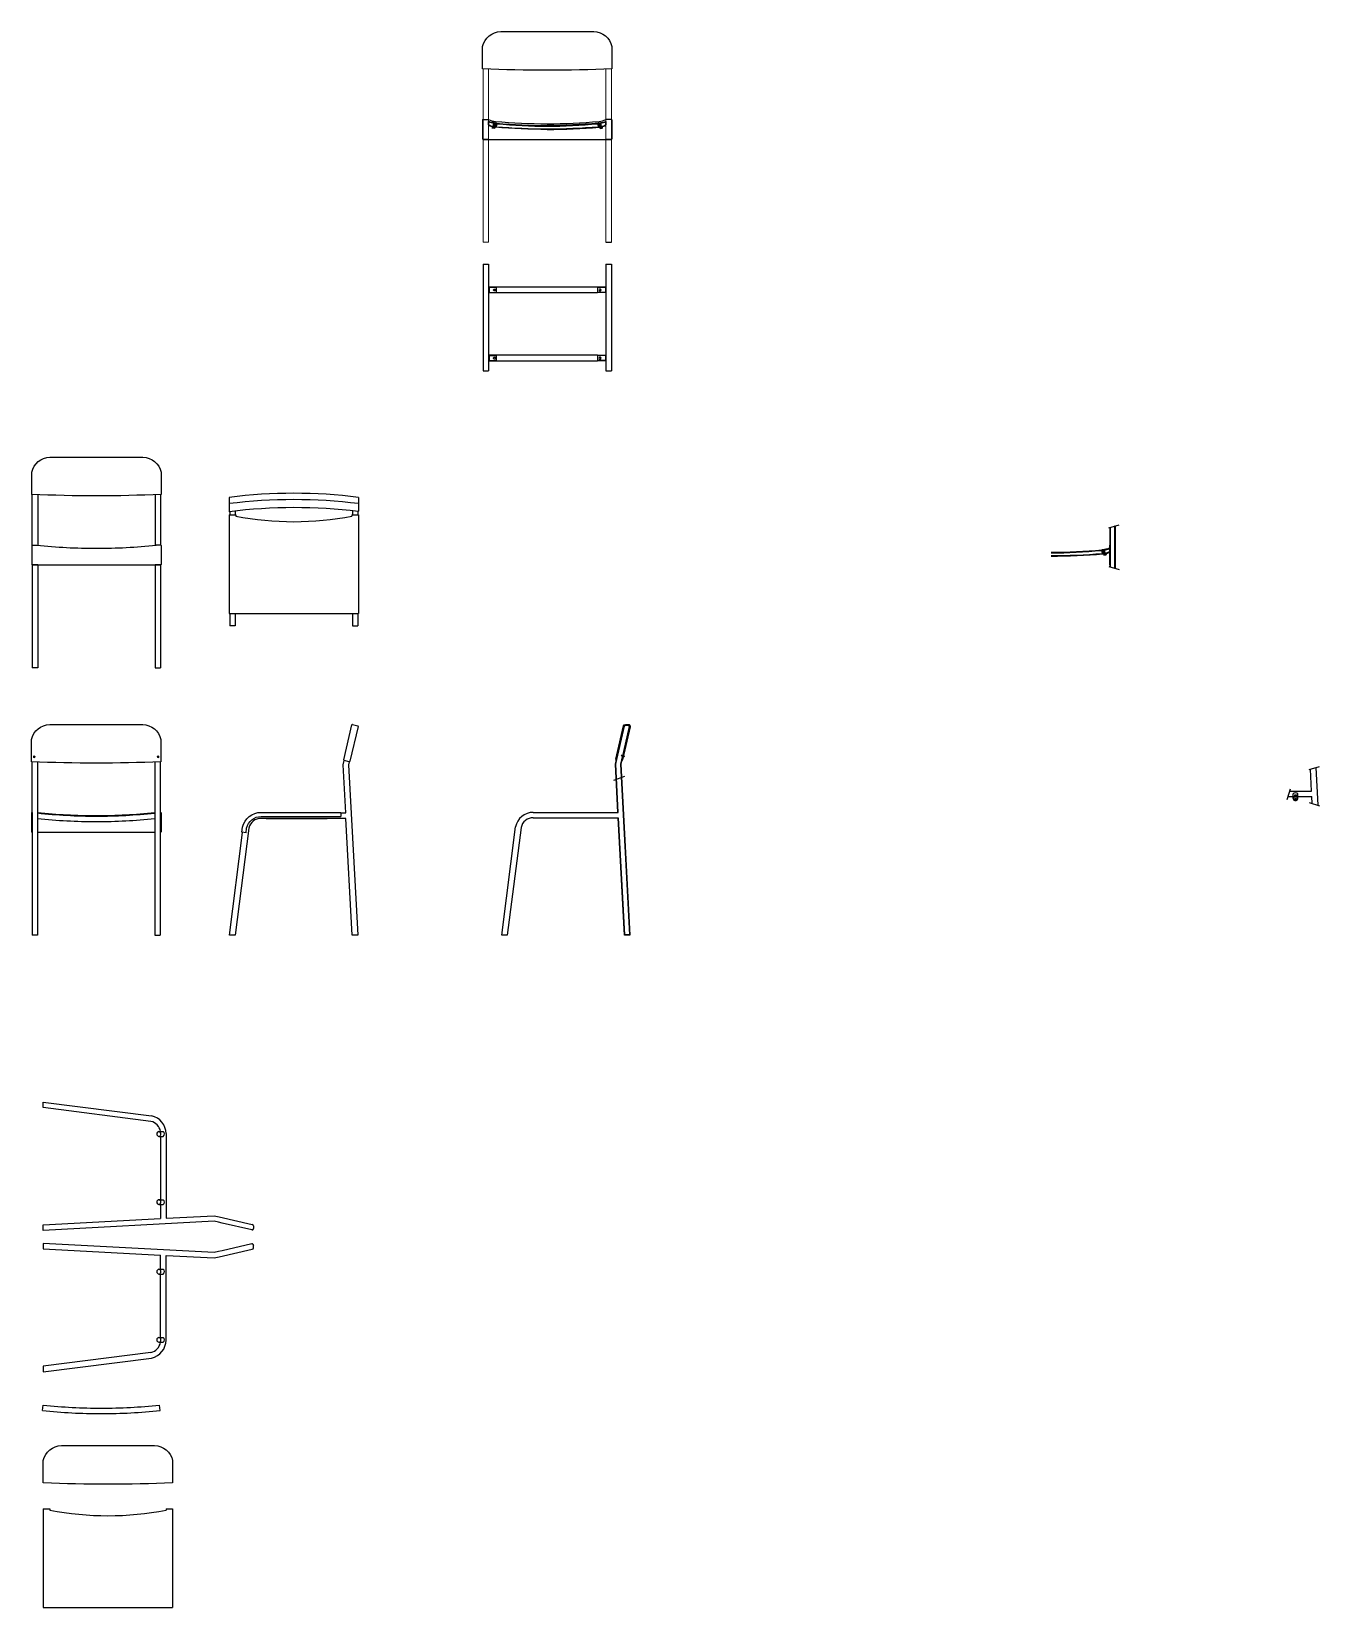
# Model space of a CAD drawing. Header units: millimetres. Extents: x 2935 to 3407, y 1055 to 1632.
import ezdxf

# ---------------------------------------------------------------- set-up
doc = ezdxf.new("R2010")
doc.units = ezdxf.units.MM
doc.layers.add('A-ANNO-DIMS', color=1, linetype='Continuous', lineweight=18)
doc.layers.add('VV_D_2_VITI_DETTAGLI', color=1, linetype='Continuous', lineweight=18)
for name, color, linetype in [('VV_D_2_CAMPITURE', 7, 'Continuous'), ('VV_D_2_STRUTTPRINCIPALE', 3, 'Continuous'), ('VV_D_2_STRUTTSECONDARIA', 2, 'Continuous'), ('VV_D_2_VITI', 2, 'Continuous')]:
    doc.layers.add(name, color=color, linetype=linetype)
pattern_1 = [(135, (0, -0.90466), (-0.0883883476, -0.0883883476), []), (135, (5e-18, -0.81641), (-0.0883883476, -0.0883883476), [0.06, -0.025])]

msp = doc.modelspace()

# ---------------------------------------------------------------- hatches: boundary and pattern name
h = msp.add_hatch()
h.set_pattern_fill('JIS_STN_2.5', color=252, scale=0.05)
h.paths.add_polyline_path([(3329.3, 1442.6), (3329.29, 1442.65), (3328.66, 1442.49), (3328.67, 1442.44, 0.014209)])
h.paths.add_polyline_path([(3329.68, 1441.18), (3329.66, 1441.22, -0.021931), (3328.98, 1441.03), (3328.98, 1441.02), (3328.98, 1441.02), (3328.99, 1440.99)])
h = msp.add_hatch()
h.set_pattern_fill('JIS_STN_2.5', color=252, scale=0.05, angle=90)
h.set_pattern_definition(pattern_1)
edge = h.paths.add_edge_path(flags=16)
edge.add_arc((3398.49, 1351.04), 0.816, 12.16216, 167.83784)
edge.add_arc((3398.49, 1351.39), 0.816, 192.16216, 347.83784)
edge = h.paths.add_edge_path()
edge.add_arc((3398.49, 1351.04), 0.916, 10.85581, 169.18212)
edge.add_arc((3398.49, 1351.39), 0.916, 190.90855, 349.1336)
h = msp.add_hatch()
h.set_pattern_fill('JIS_STN_2.5', color=252, scale=0.05, angle=90)
h.set_pattern_definition(pattern_1)
edge = h.paths.add_edge_path()
edge.add_ellipse((3398.49, 1352.36), major_axis=(0.345, 0), ratio=0.419241, start_angle=339.82705, end_angle=560.17295)
edge.add_ellipse((3398.49, 1352.26), major_axis=(0.345, 0), ratio=0.419241, start_angle=20.17295, end_angle=159.82705, ccw=False)
edge = h.paths.add_edge_path()
edge.add_ellipse((3398.49, 1350.97), major_axis=(0.345, 0), ratio=0.54576, start_angle=347.93433, end_angle=552.06567)
edge.add_ellipse((3398.49, 1350.89), major_axis=(0.345, 0), ratio=0.54576, start_angle=158.82679, end_angle=167.93433, ccw=False)
edge.add_ellipse((3398.49, 1350.89), major_axis=(0.345, 0), ratio=0.54576, start_angle=21.17321, end_angle=158.82679, ccw=False)
edge.add_ellipse((3398.49, 1350.89), major_axis=(0.345, 0), ratio=0.54576, start_angle=12.06567, end_angle=21.17321, ccw=False)
at = {"layer": 'VV_D_2_CAMPITURE'}
h = msp.add_hatch(dxfattribs=at)
h.set_pattern_fill('JIS_STN_2.5', color=252, scale=0.04, angle=90)
h.paths.add_polyline_path([(3330.58, 1450.5), (3330.44, 1450.46), (3330.44, 1436.15), (3330.58, 1436.11)])
h = msp.add_hatch(dxfattribs=at)
h.set_pattern_fill('JIS_STN_2.5', color=252, scale=0.05, angle=90)
h.paths.add_polyline_path([(3332.44, 1451.07), (3332.3, 1451.02), (3332.3, 1435.59), (3332.44, 1435.54)])
h = msp.add_hatch(dxfattribs=at)
h.set_pattern_fill('JIS_STN_2.5', color=252, scale=0.05)
h.paths.add_polyline_path([(3328.21, 1440.88), (3327.93, 1440.85), (3327.56, 1442.24), (3327.96, 1442.3), (3327.95, 1442.35), (3327.55, 1442.29, -0.022895), (3308.94, 1441.42), (3308.94, 1441.23, 0.027806), (3327.39, 1442.09), (3327.68, 1440.99, -0.020157), (3308.94, 1440.19), (3308.94, 1440, 0.020513), (3327.94, 1440.81, 0.008376), (3328.22, 1440.84)])
h = msp.add_hatch(dxfattribs=at)
h.set_pattern_fill('JIS_STN_2.5', color=252, scale=0.04, angle=90)
h.paths.add_polyline_path([(3330.44, 1442.86), (3330.44, 1443.01, -0.041024), (3328.67, 1442.44), (3328.69, 1442.36), (3328.55, 1442.34), (3328.56, 1442.27, 0.043017)])
h.paths.add_polyline_path([(3330.44, 1441.52), (3330.44, 1441.68, -0.055), (3328.79, 1441.13), (3328.81, 1440.99, 0.053074)])
h.paths.add_polyline_path([(3328.12, 1442.18), (3328.11, 1442.25), (3327.98, 1442.22), (3327.96, 1442.3), (3327.56, 1442.24), (3327.93, 1440.85), (3328.21, 1440.88, 0.005029), (3328.37, 1440.91), (3328.35, 1441.05, -0.009952), (3328.03, 1441.01), (3327.74, 1442.12, 0.008475)])
h = msp.add_hatch(dxfattribs=at)
h.set_pattern_fill('JIS_STN_2.5', color=252, scale=0.04, angle=90)
h.paths.add_polyline_path([(3153.99, 1378.34), (3152.99, 1378.34, 0.349851), (3152.29, 1377.77), (3149.5, 1365.56, 0.237762), (3149.61, 1365.13, -0.001607), (3149.69, 1365.52), (3152.49, 1377.73, -0.350614), (3153, 1378.14), (3153.99, 1378.14, -0.482979), (3154.5, 1377.5), (3152.01, 1366.85), (3152.01, 1366.83), (3152.2, 1366.79), (3152.25, 1367.01), (3154.69, 1377.46, 0.48298)])
h.paths.add_polyline_path([(3152.12, 1366.41), (3152.11, 1366.41), (3152.17, 1366.63), (3151.97, 1366.67), (3151.67, 1365.38), (3151.58, 1364.99, 0.236068), (3151.87, 1365.34)])

# ---------------------------------------------------------------- linework, layer by layer
for p, q in [((3105.05, 1597.18), (3105.05, 1597.22)), ((3143.59, 1597.18), (3143.58, 1597.22)), ((3330.44, 1450.46), (3330.44, 1444.06)), ((3330.44, 1450.46), (3330.44, 1444.06)), ((3330.58, 1450.5), (3330.58, 1444.09)), ((3332.3, 1451.02), (3332.3, 1444.09)), ((3332.44, 1451.07), (3332.44, 1444.06)), ((3332.44, 1451.07), (3332.44, 1444.06)), ((3330.44, 1443.01), (3330.44, 1444.06)), ((3330.58, 1444.09), (3330.58, 1436.77)), ((3332.3, 1444.09), (3332.3, 1435.59)), ((3332.44, 1436.75), (3332.44, 1444.06)), ((3328.22, 1440.84), (3328.21, 1440.88)), ((3330.44, 1442.86), (3330.44, 1441.68)), ((3330.44, 1436.75), (3330.44, 1441.52)), ((3330.44, 1436.75), (3330.44, 1436.15)), ((3330.58, 1436.77), (3330.58, 1436.11)), ((3332.44, 1436.75), (3332.44, 1435.54)), ((3403.55, 1361.82), (3407.29, 1362.95)), ((3148.66, 1357.87), (3152.68, 1359.37)), ((3396.51, 1354.66), (3395.36, 1350.69)), ((3399.18, 1350.96), (3399.19, 1350.96)), ((3403.55, 1349.69), (3407.29, 1348.56))]:
    msp.add_line(p, q)
for points in [[(3332.44, 1444.06), (3332.44, 1451.07)], [(3330.44, 1441.68), (3330.44, 1442.86)], [(3151.67, 1365.38), (3151.97, 1366.67)]]:
    msp.add_lwpolyline(points)
at = {"layer": 'A-ANNO-DIMS'}
for p, q in [((3102.82, 1618.45), (3102.82, 1592.7)), ((3145.82, 1618.45), (3145.82, 1592.7)), ((3145.82, 1617.7), (3145.82, 1600.01)), ((3100.82, 1592.7), (3100.82, 1555.01)), ((3102.82, 1592.7), (3102.82, 1555.01)), ((3145.82, 1592.7), (3145.82, 1555.01)), ((3147.82, 1592.7), (3147.82, 1555.01)), ((3102.82, 1555.01), (3100.82, 1555.01))]:
    msp.add_line(p, q, dxfattribs=at)
for points in [[(3100.82, 1618.54), (3100.82, 1592.7)], [(3147.82, 1592.7), (3147.82, 1618.54)]]:
    msp.add_lwpolyline(points, dxfattribs=at)
at = {"layer": 'VV_D_2_STRUTTPRINCIPALE'}
for p, q in [((3100.62, 1599.81), (3100.62, 1592.9)), ((3100.82, 1600.01), (3102.82, 1600.01)), ((3147.82, 1600.01), (3145.82, 1600.01)), ((3148.02, 1599.81), (3148.02, 1592.9)), ((3102.82, 1599.19), (3102.82, 1598.01)), ((3145.82, 1599.19), (3145.82, 1598.01)), ((3100.82, 1592.7), (3147.82, 1592.7)), ((3102.82, 1592.7), (3100.82, 1592.7)), ((3147.82, 1592.7), (3145.82, 1592.7)), ((3145.82, 1555.01), (3147.82, 1555.01)), ((3100.82, 1546.92), (3100.82, 1507.92)), ((3100.82, 1546.92), (3102.82, 1546.92)), ((3102.82, 1546.92), (3102.82, 1507.92)), ((3145.82, 1546.92), (3145.82, 1507.92)), ((3145.82, 1546.92), (3147.82, 1546.92)), ((3147.82, 1546.92), (3147.82, 1507.92)), ((3102.82, 1538.54), (3105.77, 1538.54)), ((3102.82, 1536.64), (3105.77, 1536.64)), ((3105.77, 1537.59), (3105.77, 1538.54)), ((3105.77, 1536.64), (3105.77, 1537.59)), ((3145.82, 1538.54), (3142.87, 1538.54)), ((3142.87, 1536.64), (3142.87, 1538.54)), ((3145.82, 1536.64), (3142.87, 1536.64)), ((3102.82, 1513.54), (3105.77, 1513.54)), ((3105.77, 1512.59), (3105.77, 1513.54)), ((3145.82, 1513.54), (3142.87, 1513.54)), ((3142.87, 1511.64), (3142.87, 1513.54)), ((3100.82, 1507.92), (3102.82, 1507.92)), ((3102.82, 1511.64), (3105.77, 1511.64)), ((3105.77, 1511.64), (3105.77, 1512.59)), ((3145.82, 1511.64), (3142.87, 1511.64)), ((3145.82, 1507.92), (3147.82, 1507.92)), ((2937.61, 1462.5), (2937.61, 1444.06)), ((2937.61, 1461.75), (2937.61, 1444.06)), ((2980.61, 1462.5), (2980.61, 1444.06)), ((3007.95, 1456.28), (3007.95, 1455.16)), ((3009.95, 1456.52), (3009.95, 1455.16)), ((3052.95, 1456.57), (3052.95, 1455.16)), ((3054.95, 1456.33), (3054.95, 1455.16)), ((3330.14, 1450.37), (3333.88, 1451.5)), ((3327.56, 1442.24), (3327.96, 1442.3)), ((3327.93, 1440.85), (3327.56, 1442.24)), ((3328.03, 1441.01), (3327.74, 1442.12)), ((3328.21, 1440.88), (3327.93, 1440.85)), ((2935.61, 1436.75), (2935.61, 1399.06)), ((2937.61, 1436.75), (2937.61, 1399.06)), ((2980.61, 1436.75), (2980.61, 1399.06)), ((2982.61, 1436.75), (2982.61, 1399.06)), ((3330.14, 1436.24), (3333.88, 1435.11)), ((3007.95, 1418.99), (3007.95, 1414.43)), ((3009.95, 1418.99), (3009.95, 1414.43)), ((3052.95, 1418.99), (3052.95, 1414.43)), ((3054.95, 1418.99), (3054.95, 1414.43)), ((3009.95, 1414.43), (3007.95, 1414.43)), ((3052.95, 1414.43), (3054.95, 1414.43)), ((2937.61, 1399.06), (2935.61, 1399.06)), ((2980.61, 1399.06), (2982.61, 1399.06)), ((2937.52, 1364.56), (2937.52, 1346.12)), ((2937.52, 1363.81), (2937.52, 1346.12)), ((2980.52, 1364.56), (2980.52, 1346.12)), ((3049.54, 1363.53), (3049.9, 1365.09)), ((3050.45, 1345.92), (3049.54, 1363.53)), ((3051.77, 1364.66), (3051.51, 1363.55)), ((3051.51, 1363.55), (3054.85, 1301.12)), ((3151.97, 1366.65), (3151.58, 1364.99)), ((3395.7, 1351.87), (3397.59, 1351.87)), ((3395.7, 1351.87), (3397.59, 1351.87)), ((3396.28, 1353.87), (3404.41, 1353.87)), ((3396.28, 1353.87), (3404.41, 1353.87)), ((3397.59, 1351.22), (3397.59, 1352.85)), ((3399.39, 1351.22), (3399.39, 1352.85)), ((3399.39, 1351.87), (3404.51, 1351.87)), ((3399.39, 1351.87), (3404.51, 1351.87)), ((2937.52, 1346.12), (2937.52, 1338.81)), ((2980.52, 1346.12), (2980.52, 1338.81)), ((3048.62, 1345.92), (3050.45, 1345.92)), ((3021.29, 1343.92), (3043.72, 1343.92)), ((2935.52, 1338.81), (2935.52, 1301.12)), ((2937.52, 1338.81), (2937.52, 1301.12)), ((2980.52, 1338.81), (2980.52, 1301.12)), ((2982.52, 1338.81), (2982.52, 1301.12)), ((2937.52, 1301.12), (2935.52, 1301.12)), ((2980.52, 1301.12), (2982.52, 1301.12)), ((3009.89, 1301.12), (3007.89, 1301.12)), ((3054.85, 1301.12), (3052.84, 1301.12)), ((2981.99, 1229.2), (2983.62, 1229.2)), ((2981.99, 1227.4), (2983.62, 1227.4)), ((2982.64, 1227.4), (2982.64, 1204.2)), ((2982.64, 1227.4), (2982.64, 1204.2)), ((2981.99, 1204.2), (2983.62, 1204.2)), ((2981.99, 1202.4), (2983.62, 1202.4)), ((2982.64, 1202.4), (2982.64, 1197.27)), ((2982.64, 1202.4), (2982.64, 1197.27)), ((3005.19, 1195.63), (3003.9, 1195.93)), ((3004.03, 1197.86), (3016.23, 1195.08)), ((3016.64, 1194.58), (3016.64, 1193.59)), ((2982.64, 1178.74), (2982.64, 1183.86)), ((2982.64, 1178.74), (2982.64, 1183.86)), ((3005.19, 1185.5), (3003.9, 1185.2)), ((3004.03, 1183.27), (3016.23, 1186.06)), ((3016.64, 1186.55), (3016.64, 1187.54)), ((2981.99, 1178.74), (2983.62, 1178.74)), ((2981.99, 1176.94), (2983.62, 1176.94)), ((2982.64, 1153.74), (2982.64, 1176.94)), ((2982.64, 1153.74), (2982.64, 1176.94)), ((2981.99, 1153.74), (2983.62, 1153.74)), ((2981.99, 1151.94), (2983.62, 1151.94)), ((2939.32, 1126.96), (2939.64, 1128.94)), ((2982.49, 1126.96), (2982.18, 1128.94)), ((2939.64, 1090.95), (2942.04, 1090.95)), ((2939.64, 1090.95), (2939.64, 1054.78)), ((2942.04, 1090.95), (2942.04, 1090.46)), ((2984.64, 1090.95), (2987.04, 1090.95)), ((2984.64, 1090.95), (2984.64, 1090.46)), ((2987.04, 1090.95), (2987.04, 1054.78)), ((2939.64, 1054.78), (2987.04, 1054.78))]:
    msp.add_line(p, q, dxfattribs=at)
for points in [[(3102.82, 1598.01), (3102.82, 1599.19)], [(3102.82, 1599.19), (3102.82, 1598.01)], [(3103.6, 1597.56), (3103.59, 1597.51)], [(3145.82, 1598.01), (3145.82, 1599.19)], [(3145.82, 1599.19), (3145.82, 1598.01)], [(2935.61, 1444.06), (2935.61, 1462.59)], [(2982.61, 1462.59), (2982.61, 1444.06)], [(3330.44, 1450.46), (3330.44, 1443.01)], [(3330.58, 1436.11), (3330.58, 1450.5)], [(3332.3, 1451.02), (3332.44, 1451.07), (3332.44, 1435.54), (3332.3, 1435.59), (3332.3, 1451.02)], [(3330.44, 1442.86), (3330.44, 1441.68)], [(3330.44, 1441.52), (3330.44, 1436.15)], [(2935.52, 1346.12), (2935.52, 1364.65)], [(2982.52, 1364.65), (2982.52, 1338.81)], [(3396.28, 1353.87), (3404.41, 1353.87), (3403.99, 1361.95)], [(3405.95, 1362.54), (3406.69, 1348.74)], [(3404.65, 1349.36), (3404.51, 1351.87)], [(3007.89, 1301.12), (3012.65, 1338.78)], [(2979.09, 1232.87), (2939.64, 1237.96), (2939.64, 1239.96), (2979.33, 1234.94)], [(2984.64, 1228.4), (2984.64, 1197.38), (3002.24, 1198.29), (3004.03, 1197.86)], [(3003.9, 1195.93), (3002.27, 1196.31), (2939.64, 1192.96), (2939.64, 1194.97), (2982.64, 1197.27)], [(3003.9, 1185.2), (3002.27, 1184.82), (2939.64, 1188.17), (2939.64, 1186.16), (2982.64, 1183.86)], [(2984.64, 1152.73), (2984.64, 1183.76), (3002.24, 1182.85), (3004.03, 1183.27)], [(2979.09, 1148.26), (2939.64, 1143.17), (2939.64, 1141.17), (2979.33, 1146.19)]]:
    msp.add_lwpolyline(points, dxfattribs=at)
for points in [[(3104.58, 1537.54), (3104.77, 1537.85), (3105.13, 1537.85), (3105.31, 1537.54), (3105.13, 1537.22), (3104.77, 1537.22)], [(3144.05, 1537.54), (3143.87, 1537.85), (3143.51, 1537.85), (3143.33, 1537.54), (3143.51, 1537.22), (3143.87, 1537.22)], [(3104.58, 1512.54), (3104.77, 1512.85), (3105.13, 1512.85), (3105.31, 1512.54), (3105.13, 1512.22), (3104.77, 1512.22)], [(3144.05, 1512.54), (3143.87, 1512.85), (3143.51, 1512.85), (3143.33, 1512.54), (3143.51, 1512.22), (3143.87, 1512.22)]]:
    msp.add_lwpolyline(points, close=True, dxfattribs=at)
for points in [[(3149.61, 1365.13, -0.237762), (3149.5, 1365.56), (3152.29, 1377.78, -0.345885), (3152.99, 1378.34), (3153.99, 1378.34, -0.483091), (3154.69, 1377.46), (3151.87, 1365.34, -0.236068), (3151.58, 1364.99, -0.236068)], [(3149.61, 1365.13, -0.001607), (3149.69, 1365.52), (3152.49, 1377.74, -0.345118), (3153, 1378.14)], [(3152.01, 1366.83), (3154.5, 1377.5, 0.483134), (3153.99, 1378.14), (3153, 1378.14)], [(3052.84, 1301.12), (3050.55, 1343.92), (3043.72, 1343.92), (3021.29, 1343.92), (3019.42, 1343.92, 0.352933), (3014.95, 1340.37), (3009.89, 1301.12)], [(3016.02, 1193.1, 0.483091), (3016.64, 1193.59, -0.483091), (3016.02, 1193.1), (3005.19, 1195.63)], [(3016.02, 1188.03, -0.483091), (3016.64, 1187.54, 0.483091), (3016.02, 1188.03), (3005.19, 1185.5)]]:
    msp.add_lwpolyline(points, format="xyb", dxfattribs=at)
msp.add_lwpolyline([(2946.31, 1114.13), (2980.37, 1114.13, -0.345602), (2987.04, 1108.64), (2987.04, 1100.47, -0.022561), (2939.64, 1100.47), (2939.64, 1108.64, -0.345602)], format="xyb", close=True, dxfattribs=at)
for centre, radius, start, end in [((3100.82, 1599.81), 0.2, 90, 180), ((3106.34, 1607.58), 8.36, 245.05909, 263.29522), ((3142.3, 1607.58), 8.36, 276.70478, 294.94091), ((3147.82, 1599.81), 0.2, 0, 90), ((3124.42, 1801.84), 203.45, 264.62563, 269.97089), ((3124.22, 1801.84), 203.45, 270.02911, 275.37437), ((3100.82, 1592.9), 0.2, 180, 270), ((3147.82, 1592.9), 0.2, 270, 0), ((3326.1, 1453.49), 11.49, 278.20202, 280.1444), ((3327.06, 1449.12), 8.31, 275.98028, 279.07443), ((3327.14, 1448.92), 7.96, 276.42817, 278.70899), ((3326.1, 1453.49), 11.49, 282.38066, 292.2339), ((3326.1, 1453.49), 11.35, 283.12632, 292.52367), ((3327.14, 1448.92), 7.96, 281.93901, 294.53153), ((3327.14, 1448.92), 8.1, 281.92711, 294.07932), ((3398.49, 1352.01), 1.23, 43.16441, 136.83559), ((3398.49, 1351.04), 0.916, 10.85581, 169.18212), ((3398.49, 1351.39), 0.916, 190.90855, 349.1336), ((2959.21, 1548.38), 203.65, 263.88601, 269.97089), ((2959.01, 1548.38), 203.65, 270.02911, 276.06501), ((2959.21, 1548.38), 205.65, 263.94569, 269.97089), ((2959.01, 1548.38), 205.65, 270.02911, 276.00581), ((2978.09, 1228.44), 4.55, 9.62102, 77.3272), ((2977.86, 1228.32), 6.78, 0.65988, 77.50694), ((2982.16, 1228.3), 0.916, 100.90855, 259.1336), ((2981.82, 1228.3), 0.916, 280.85581, 79.18212), ((2982.78, 1228.3), 1.23, 313.16441, 46.83559), ((2982.16, 1203.3), 0.916, 100.90855, 259.1336), ((2981.82, 1203.3), 0.916, 280.85581, 79.18212), ((2982.78, 1203.3), 1.23, 313.16441, 46.83559), ((3016.13, 1194.58), 0.506, 0.36721, 78.25004), ((3016.13, 1186.55), 0.506, 281.74996, 359.63279), ((2982.16, 1177.84), 0.916, 100.8664, 259.09145), ((2981.82, 1177.84), 0.916, 280.81788, 79.14419), ((2982.78, 1177.84), 1.23, 313.16441, 46.83559), ((2978.09, 1152.7), 4.55, 282.6728, 350.37898), ((2977.86, 1152.81), 6.78, 282.49306, 359.34012), ((2982.16, 1152.84), 0.916, 100.8664, 259.09145), ((2981.82, 1152.84), 0.916, 280.81788, 79.14419), ((2982.78, 1152.84), 1.23, 313.16441, 46.83559), ((2961.01, 1331.46), 205.65, 263.94569, 269.97089), ((2961.01, 1331.46), 203.65, 263.97524, 269.97089), ((2960.8, 1331.46), 203.65, 270.02911, 276.0247), ((2960.8, 1331.46), 205.65, 270.02911, 276.05425), ((2963.34, 1200.24), 111.83, 259.02014, 280.97986)]:
    msp.add_arc(centre, radius, start, end, dxfattribs=at)
at = {"layer": 'VV_D_2_STRUTTSECONDARIA'}
for p, q in [((3104.27, 1597.32), (3103.59, 1597.51)), ((3103.96, 1598.94), (3103.98, 1598.99)), ((3104.6, 1598.82), (3103.98, 1598.99)), ((3104.27, 1597.32), (3104.28, 1597.36)), ((3104.59, 1598.77), (3104.6, 1598.82)), ((3105.05, 1597.18), (3105.05, 1597.22)), ((3105.23, 1597.34), (3105.53, 1598.45)), ((3105.3, 1598.63), (3105.31, 1598.68)), ((3105.31, 1598.68), (3105.72, 1598.62)), ((3105.87, 1598.42), (3105.58, 1597.32)), ((3142.77, 1598.42), (3143.06, 1597.32)), ((3143.33, 1598.68), (3142.92, 1598.62)), ((3143.41, 1597.34), (3143.11, 1598.45)), ((3143.34, 1598.63), (3143.33, 1598.68)), ((3143.59, 1597.18), (3143.58, 1597.22)), ((3144.04, 1598.82), (3144.66, 1598.99)), ((3144.05, 1598.77), (3144.04, 1598.82)), ((3144.36, 1597.32), (3145.05, 1597.51)), ((3144.36, 1597.32), (3144.36, 1597.36)), ((3144.67, 1598.94), (3144.66, 1598.99)), ((3105.97, 1538.59), (3103.02, 1538.59)), ((3103.02, 1538.59), (3103.02, 1536.59)), ((3103.02, 1538.54), (3103.02, 1536.64)), ((3103.02, 1536.59), (3105.97, 1536.59)), ((3142.67, 1538.59), (3105.97, 1538.59)), ((3105.97, 1536.59), (3142.67, 1536.59)), ((3142.67, 1538.59), (3145.62, 1538.59)), ((3145.62, 1536.59), (3142.67, 1536.59)), ((3145.62, 1538.59), (3145.62, 1536.59)), ((3145.62, 1538.54), (3145.62, 1536.64)), ((3105.97, 1513.59), (3103.02, 1513.59)), ((3103.02, 1513.59), (3103.02, 1511.59)), ((3103.02, 1513.54), (3103.02, 1511.64)), ((3142.67, 1513.59), (3105.97, 1513.59)), ((3142.67, 1513.59), (3145.62, 1513.59)), ((3145.62, 1513.59), (3145.62, 1511.59)), ((3145.62, 1513.54), (3145.62, 1511.64)), ((3103.02, 1511.59), (3105.97, 1511.59)), ((3105.97, 1511.59), (3142.67, 1511.59)), ((3145.62, 1511.59), (3142.67, 1511.59)), ((3007.75, 1461.53), (3007.75, 1456.37)), ((3055.15, 1461.53), (3055.15, 1456.42)), ((3007.75, 1455.16), (3010.15, 1455.16)), ((3007.75, 1455.16), (3007.75, 1418.99)), ((3010.15, 1455.16), (3010.15, 1454.67)), ((3052.75, 1455.16), (3055.15, 1455.16)), ((3052.75, 1455.16), (3052.75, 1454.67)), ((3055.15, 1455.16), (3055.15, 1418.99)), ((2935.41, 1443.86), (2935.41, 1436.95)), ((2935.61, 1444.06), (2937.22, 1444.06)), ((2982.61, 1444.06), (2981, 1444.06)), ((2982.81, 1443.86), (2982.81, 1436.95)), ((3327.39, 1442.09), (3327.68, 1440.99)), ((3327.95, 1442.35), (3327.55, 1442.29)), ((3327.96, 1442.3), (3327.95, 1442.35)), ((3328.22, 1440.84), (3328.21, 1440.88)), ((3328.66, 1442.49), (3329.29, 1442.65)), ((3328.67, 1442.44), (3328.66, 1442.49)), ((3328.99, 1440.99), (3328.98, 1441.03)), ((3328.99, 1440.99), (3329.68, 1441.18)), ((3329.3, 1442.6), (3329.29, 1442.65)), ((2935.61, 1436.75), (2982.61, 1436.75)), ((2937.61, 1436.75), (2935.61, 1436.75)), ((2982.61, 1436.75), (2980.61, 1436.75)), ((3007.75, 1418.99), (3055.15, 1418.99)), ((3049.75, 1365.33), (3052.68, 1378.13)), ((3054.99, 1377.59), (3052.01, 1364.81)), ((3052.92, 1378.28), (3054.84, 1377.83)), ((3149.72, 1365.52), (3152.5, 1377.72)), ((3149.8, 1365.5), (3152.6, 1377.71)), ((3154.38, 1377.53), (3151.89, 1366.86)), ((3152.99, 1378.02), (3153.99, 1378.02)), ((3153, 1378.12), (3153.99, 1378.12)), ((3051.77, 1364.66), (3049.9, 1365.09)), ((3151.85, 1366.7), (3151.55, 1365.41)), ((3151.95, 1366.68), (3151.65, 1365.38)), ((2935.32, 1345.92), (2935.32, 1339.01)), ((2935.52, 1346.12), (2935.52, 1338.81)), ((2982.61, 1346.12), (2982.52, 1346.12)), ((2982.81, 1345.92), (2982.81, 1339.01)), ((3048.62, 1346.12), (3048.62, 1344.62)), ((3119.18, 1344.12), (3150.31, 1344.12)), ((3119.18, 1344.12), (3150.31, 1344.12)), ((2937.52, 1338.81), (2980.52, 1338.81)), ((2937.61, 1338.81), (2937.52, 1338.81)), ((2982.61, 1338.81), (2982.52, 1338.81)), ((2982.52, 1338.81), (2982.61, 1338.81)), ((3013.94, 1338.62), (3012.45, 1338.81))]:
    msp.add_line(p, q, dxfattribs=at)
for points in [[(3107.29, 1632.21), (3141.35, 1632.21, -0.345602), (3148.02, 1626.72), (3148.02, 1618.55, -0.022561), (3100.62, 1618.55), (3100.62, 1626.72, -0.345602)], [(2942.08, 1476.26), (2976.14, 1476.26, -0.345602), (2982.81, 1470.77), (2982.81, 1462.6, -0.022561), (2935.41, 1462.6), (2935.41, 1470.77, -0.345602)], [(2941.99, 1378.32), (2976.06, 1378.32, -0.345602), (2982.72, 1372.83), (2982.72, 1364.66, -0.022561), (2935.32, 1364.66), (2935.32, 1372.83, -0.345602)]]:
    msp.add_lwpolyline(points, format="xyb", close=True, dxfattribs=at)
for points in [[(3124.32, 1596.33, -0.020513), (3105.32, 1597.14, -0.008376), (3105.05, 1597.18), (3105.05, 1597.22), (3105.33, 1597.18), (3105.7, 1598.57), (3105.3, 1598.63), (3105.31, 1598.68), (3105.72, 1598.62, 0.022895), (3124.32, 1597.76)], [(3124.32, 1596.33, 0.020513), (3143.31, 1597.14, 0.008376), (3143.59, 1597.18), (3143.58, 1597.22), (3143.3, 1597.18), (3142.93, 1598.57), (3143.34, 1598.63), (3143.33, 1598.68), (3142.92, 1598.62, -0.022895), (3124.32, 1597.76)], [(3154.48, 1377.51, 0.483091), (3153.99, 1378.12, -0.483091), (3154.48, 1377.51), (3151.99, 1366.84)], [(3012.45, 1338.81), (3012.69, 1340.64, -0.348888), (3019.42, 1346.12), (3048.62, 1346.12)], [(3013.94, 1338.62), (3014.16, 1340.38, -0.345199), (3019.43, 1344.62), (3048.62, 1344.62)]]:
    msp.add_lwpolyline(points, format="xyb", dxfattribs=at)
for points in [[(3145.04, 1597.56), (3145.05, 1597.51)], [(3329.66, 1441.22), (3329.68, 1441.18)], [(3119.18, 1346.12), (3150.2, 1346.12), (3149.3, 1363.73), (3149.72, 1365.52)], [(3119.18, 1346.03), (3150.3, 1346.03), (3149.39, 1363.72), (3149.8, 1365.5)], [(3151.65, 1365.38), (3151.27, 1363.76), (3154.62, 1301.12), (3152.61, 1301.12), (3150.31, 1344.12)], [(3151.55, 1365.41), (3151.17, 1363.76), (3154.51, 1301.22), (3152.7, 1301.22), (3150.41, 1344.13)], [(3114.71, 1340.57), (3109.62, 1301.12), (3107.62, 1301.12), (3112.64, 1340.81)]]:
    msp.add_lwpolyline(points, dxfattribs=at)
for centre, radius, start, end in [((3107.17, 1609.83), 11.35, 247.47633, 256.87368), ((3107.17, 1609.83), 11.49, 247.7661, 257.61934), ((3106.12, 1605.25), 7.96, 245.46847, 258.06099), ((3106.12, 1605.25), 8.1, 245.92068, 258.07289), ((3106.12, 1605.25), 7.96, 261.29101, 263.57183), ((3106.19, 1605.41), 8.31, 262.10018, 264.01972), ((3107.17, 1609.83), 11.49, 259.8556, 261.79798), ((3124.82, 1829.27), 232.74, 265.25801, 269.87694), ((3122.78, 1763.73), 166.17, 264.16023, 270.53244), ((3125.86, 1763.73), 166.17, 269.46756, 275.83977), ((3123.82, 1829.27), 232.74, 270.12306, 274.74199), ((3141.47, 1609.83), 11.49, 278.20202, 280.1444), ((3142.45, 1605.41), 8.31, 275.98028, 277.89982), ((3142.51, 1605.25), 7.96, 276.42817, 278.70899), ((3141.47, 1609.83), 11.49, 282.38066, 292.2339), ((3141.47, 1609.83), 11.35, 283.12632, 292.52367), ((3142.51, 1605.25), 7.96, 281.93901, 294.53153), ((3142.51, 1605.25), 8.1, 281.92711, 294.07932), ((3031.45, 1272.48), 190.53, 82.85449, 97.14551), ((3031.45, 1270.17), 190.53, 82.85449, 97.14551), ((3007.85, 1456.37), 0.1, 180, 277.17204), ((3031.65, 1267.23), 190.53, 82.94912, 97.17204), ((3055.05, 1456.42), 0.1, 262.94912, 360), ((3031.45, 1564.45), 111.83, 259.02014, 280.97986), ((2935.61, 1443.86), 0.2, 90, 180), ((2937.22, 1443.86), 0.2, 83.80107, 90), ((2959.21, 1646.31), 203.45, 263.80107, 269.97089), ((2959.01, 1646.31), 203.45, 270.02911, 276.19893), ((2981, 1443.86), 0.2, 90, 96.19893), ((2982.61, 1443.86), 0.2, 0, 90), ((3308.84, 1644.87), 203.45, 270.02911, 275.27535), ((3310.48, 1607.4), 166.17, 269.46756, 275.83977), ((3308.44, 1672.93), 232.74, 270.12306, 274.74199), ((3308.54, 1671.81), 231.82, 270.10001, 274.80051), ((3327.07, 1449.08), 8.31, 275.98028, 277.89982), ((2935.61, 1436.95), 0.2, 180, 270), ((2982.61, 1436.95), 0.2, 270, 0), ((3052.88, 1378.08), 0.2, 76.8609, 167.08175), ((3054.8, 1377.63), 0.2, 346.8609, 76.8609), ((3153, 1377.61), 0.506, 90.36721, 168.25004), ((3152.99, 1377.62), 0.4, 90, 167.08175), ((3153.99, 1377.62), 0.4, 346.8609, 90), ((3049.94, 1365.28), 0.2, 167.08175, 257.08175), ((3051.81, 1364.85), 0.2, 257.08175, 346.8609), ((3398.49, 1351.04), 0.816, 12.16216, 167.83784), ((3398.49, 1351.39), 0.816, 192.16216, 347.83784), ((2935.52, 1345.92), 0.2, 90, 180), ((2959.21, 1548.38), 203.45, 263.87998, 269.97089), ((2959.01, 1548.38), 203.45, 270.02911, 276.071), ((2982.61, 1345.92), 0.2, 0, 90), ((3119.26, 1339.34), 6.78, 90.65988, 167.50694), ((3119.14, 1339.58), 4.55, 89.5688, 167.3272), ((2935.61, 1339.09), 0.293, 196.16635, 253.83365), ((2982.61, 1339.01), 0.2, 270, 0)]:
    msp.add_arc(centre, radius, start, end, dxfattribs=at)
for centre, ratio in [((3398.49, 1352.36), 0.419241), ((3398.49, 1350.97), 0.54576)]:
    msp.add_ellipse(centre, major_axis=(0.345, 0), ratio=ratio, dxfattribs=at)
for centre, ratio, start_param, end_param in [((3398.49, 1352.26), 0.419241, 0.352084, 2.789508), ((3398.49, 1350.89), 0.54576, 0.210586, 2.931007)]:
    msp.add_ellipse(centre, major_axis=(0.345, 0), ratio=ratio, start_param=start_param, end_param=end_param, dxfattribs=at)
at = {"layer": 'VV_D_2_VITI'}
for p, q in [((3104.44, 1597.32), (3104.35, 1596.87)), ((3104.37, 1596.94), (3104.72, 1598.67)), ((3104.81, 1596.86), (3104.37, 1596.94)), ((3104.57, 1598.7), (3104.6, 1598.82)), ((3104.93, 1598.63), (3104.57, 1598.7)), ((3105.31, 1598.68), (3104.6, 1598.82)), ((3104.81, 1596.86), (3105.16, 1598.58)), ((3104.93, 1598.63), (3105.28, 1598.56)), ((3105.01, 1596.75), (3105, 1596.65)), ((3105.01, 1596.75), (3105, 1596.65)), ((3105.28, 1598.56), (3105.31, 1598.68)), ((3143.33, 1598.68), (3144.04, 1598.82)), ((3143.35, 1598.56), (3143.33, 1598.68)), ((3143.7, 1598.63), (3143.35, 1598.56)), ((3143.82, 1596.86), (3143.48, 1598.58)), ((3143.62, 1596.75), (3143.64, 1596.65)), ((3143.62, 1596.75), (3143.64, 1596.65)), ((3143.7, 1598.63), (3144.06, 1598.7)), ((3143.82, 1596.86), (3144.26, 1596.94)), ((3144.26, 1596.94), (3143.92, 1598.67)), ((3144.06, 1598.7), (3144.04, 1598.82)), ((3144.2, 1597.32), (3144.28, 1596.87)), ((3327.95, 1442.35), (3328.66, 1442.49)), ((3327.98, 1442.22), (3327.95, 1442.35)), ((3328.33, 1442.29), (3327.98, 1442.22)), ((3328.45, 1440.52), (3328.11, 1442.25)), ((3328.25, 1440.41), (3328.27, 1440.31)), ((3328.25, 1440.41), (3328.27, 1440.31)), ((3328.33, 1442.29), (3328.69, 1442.36)), ((3328.37, 1440.9), (3328.45, 1440.45)), ((3328.45, 1440.52), (3328.89, 1440.61)), ((3328.89, 1440.61), (3328.55, 1442.34)), ((3328.69, 1442.36), (3328.66, 1442.49)), ((3328.82, 1440.99), (3328.91, 1440.54)), ((3151.59, 1366.93), (3151.43, 1366.89)), ((3151.55, 1366.77), (3151.43, 1366.89)), ((3152.17, 1366.63), (3151.55, 1366.77)), ((3152.2, 1366.79), (3151.59, 1366.93)), ((3152.11, 1366.41), (3152.22, 1366.38)), ((3152.25, 1367.01), (3152.31, 1366.99)), ((3152.36, 1366.98), (3152.31, 1366.99)), ((3152.5, 1366.69), (3152.47, 1366.58))]:
    msp.add_line(p, q, dxfattribs=at)
for points in [[(3105, 1596.65), (3104.13, 1596.81), (3104.15, 1596.91), (3105.01, 1596.75)], [(3104.44, 1597.32), (3104.28, 1597.35), (3104.19, 1596.9)], [(3105.05, 1597.21), (3104.89, 1597.24), (3104.81, 1596.79)], [(3105.05, 1597.21), (3104.97, 1596.76)], [(3143.58, 1597.21), (3143.74, 1597.24), (3143.83, 1596.79)], [(3143.58, 1597.21), (3143.67, 1596.76)], [(3143.64, 1596.65), (3144.51, 1596.81), (3144.49, 1596.91), (3143.62, 1596.75)], [(3144.2, 1597.32), (3144.36, 1597.35), (3144.44, 1596.9)], [(3328.21, 1440.87), (3328.37, 1440.91)], [(3328.21, 1440.87), (3328.3, 1440.42)], [(3328.27, 1440.31), (3329.14, 1440.48), (3329.12, 1440.58), (3328.25, 1440.41)], [(3328.82, 1440.99), (3328.98, 1441.02), (3329.07, 1440.57)]]:
    msp.add_lwpolyline(points, dxfattribs=at)
for centre, start, end in [((3152.22, 1366.65), 269.96211, 345.74671), ((3152.24, 1366.75), 347.86052, 63.64513)]:
    msp.add_arc(centre, 0.262, start, end, dxfattribs=at)
at = {"layer": 'VV_D_2_VITI_DETTAGLI'}
for p, q in [((3104.83, 1596.94), (3104.4, 1597.08)), ((3104.85, 1597.02), (3104.42, 1597.16)), ((3104.86, 1597.11), (3104.43, 1597.24)), ((3104.88, 1597.19), (3104.45, 1597.33)), ((3104.89, 1597.27), (3104.47, 1597.41)), ((3104.91, 1597.35), (3104.48, 1597.49)), ((3104.93, 1597.44), (3104.5, 1597.58)), ((3104.94, 1597.52), (3104.51, 1597.66)), ((3104.96, 1597.6), (3104.53, 1597.74)), ((3104.98, 1597.69), (3104.55, 1597.82)), ((3104.99, 1597.77), (3104.56, 1597.91)), ((3105.01, 1597.85), (3104.58, 1597.99)), ((3105.03, 1597.94), (3104.6, 1598.07)), ((3105.04, 1598.02), (3104.61, 1598.16)), ((3105.06, 1598.1), (3104.63, 1598.24)), ((3105.08, 1598.18), (3104.65, 1598.32)), ((3105.09, 1598.27), (3104.66, 1598.41)), ((3105.11, 1598.35), (3104.68, 1598.49)), ((3105.13, 1598.43), (3104.7, 1598.57)), ((3104.75, 1598.66), (3104.78, 1598.79)), ((3105.11, 1598.59), (3105.13, 1598.72)), ((3143.53, 1598.59), (3143.5, 1598.72)), ((3143.51, 1598.43), (3143.94, 1598.57)), ((3143.53, 1598.35), (3143.96, 1598.49)), ((3143.54, 1598.27), (3143.97, 1598.41)), ((3143.56, 1598.18), (3143.99, 1598.32)), ((3143.58, 1598.1), (3144.01, 1598.24)), ((3143.59, 1598.02), (3144.02, 1598.16)), ((3143.61, 1597.94), (3144.04, 1598.07)), ((3143.63, 1597.85), (3144.06, 1597.99)), ((3143.64, 1597.77), (3144.07, 1597.91)), ((3143.66, 1597.69), (3144.09, 1597.82)), ((3143.68, 1597.6), (3144.11, 1597.74)), ((3143.69, 1597.52), (3144.12, 1597.66)), ((3143.71, 1597.44), (3144.14, 1597.58)), ((3143.73, 1597.35), (3144.16, 1597.49)), ((3143.74, 1597.27), (3144.17, 1597.41)), ((3143.76, 1597.19), (3144.19, 1597.33)), ((3143.77, 1597.11), (3144.2, 1597.24)), ((3143.79, 1597.02), (3144.22, 1597.16)), ((3143.81, 1596.94), (3144.24, 1597.08)), ((3143.89, 1598.66), (3143.86, 1598.79)), ((3328.16, 1442.26), (3328.13, 1442.38)), ((3328.14, 1442.1), (3328.57, 1442.24)), ((3328.15, 1442.02), (3328.58, 1442.15)), ((3328.17, 1441.93), (3328.6, 1442.07)), ((3328.19, 1441.85), (3328.62, 1441.99)), ((3328.2, 1441.77), (3328.63, 1441.91)), ((3328.22, 1441.68), (3328.65, 1441.82)), ((3328.24, 1441.6), (3328.67, 1441.74)), ((3328.25, 1441.52), (3328.68, 1441.66)), ((3328.27, 1441.44), (3328.7, 1441.57)), ((3328.29, 1441.35), (3328.71, 1441.49)), ((3328.3, 1441.27), (3328.73, 1441.41)), ((3328.32, 1441.19), (3328.75, 1441.33)), ((3328.33, 1441.1), (3328.76, 1441.24)), ((3328.35, 1441.02), (3328.78, 1441.16)), ((3328.37, 1440.94), (3328.8, 1441.08)), ((3328.38, 1440.86), (3328.81, 1440.99)), ((3328.4, 1440.77), (3328.83, 1440.91)), ((3328.42, 1440.69), (3328.85, 1440.83)), ((3328.43, 1440.61), (3328.86, 1440.74)), ((3328.51, 1442.33), (3328.49, 1442.45)), ((2936.15, 1366.45), (2936.15, 1366.41)), ((2936.15, 1366.45), (2936.3, 1366.45)), ((2936.22, 1366.41), (2936.15, 1366.41)), ((2936.3, 1366.41), (2936.22, 1366.41)), ((2936.3, 1366.6), (2936.3, 1366.45)), ((2936.3, 1366.6), (2936.35, 1366.6)), ((2936.3, 1366.34), (2936.3, 1366.41)), ((2936.3, 1366.41), (2936.3, 1366.3)), ((2936.3, 1366.3), (2936.35, 1366.3)), ((2936.35, 1366.6), (2936.35, 1366.45)), ((2936.35, 1366.45), (2936.5, 1366.45)), ((2936.35, 1366.41), (2936.35, 1366.3)), ((2936.35, 1366.41), (2936.5, 1366.41)), ((2936.5, 1366.45), (2936.5, 1366.41)), ((2981.55, 1366.45), (2981.55, 1366.41)), ((2981.7, 1366.45), (2981.55, 1366.45)), ((2981.7, 1366.41), (2981.55, 1366.41)), ((2981.7, 1366.6), (2981.7, 1366.45)), ((2981.75, 1366.6), (2981.7, 1366.6)), ((2981.7, 1366.41), (2981.7, 1366.3)), ((2981.75, 1366.3), (2981.7, 1366.3)), ((2981.75, 1366.6), (2981.75, 1366.45)), ((2981.9, 1366.45), (2981.75, 1366.45)), ((2981.75, 1366.41), (2981.82, 1366.41)), ((2981.75, 1366.34), (2981.75, 1366.41)), ((2981.75, 1366.41), (2981.75, 1366.3)), ((2981.82, 1366.41), (2981.9, 1366.41)), ((2981.9, 1366.45), (2981.9, 1366.41)), ((3151.68, 1366.94), (3151.68, 1366.72)), ((3151.75, 1366.92), (3151.75, 1366.7)), ((3151.81, 1366.91), (3151.81, 1366.68)), ((3151.88, 1366.89), (3151.88, 1366.67)), ((3151.95, 1366.88), (3151.95, 1366.65)), ((3152.01, 1366.86), (3152.02, 1366.64)), ((3152.08, 1366.84), (3152.08, 1366.62))]:
    msp.add_line(p, q, dxfattribs=at)
for centre in [(2936.32, 1366.44), (2981.72, 1366.44)]:
    msp.add_circle(centre, 0.307, dxfattribs=at)
for centre in [(2936.32, 1366.48), (2981.72, 1366.48)]:
    msp.add_arc(centre, 0.307, 355.64718, 184.35282, dxfattribs=at)

doc.saveas('drawing.dxf')
